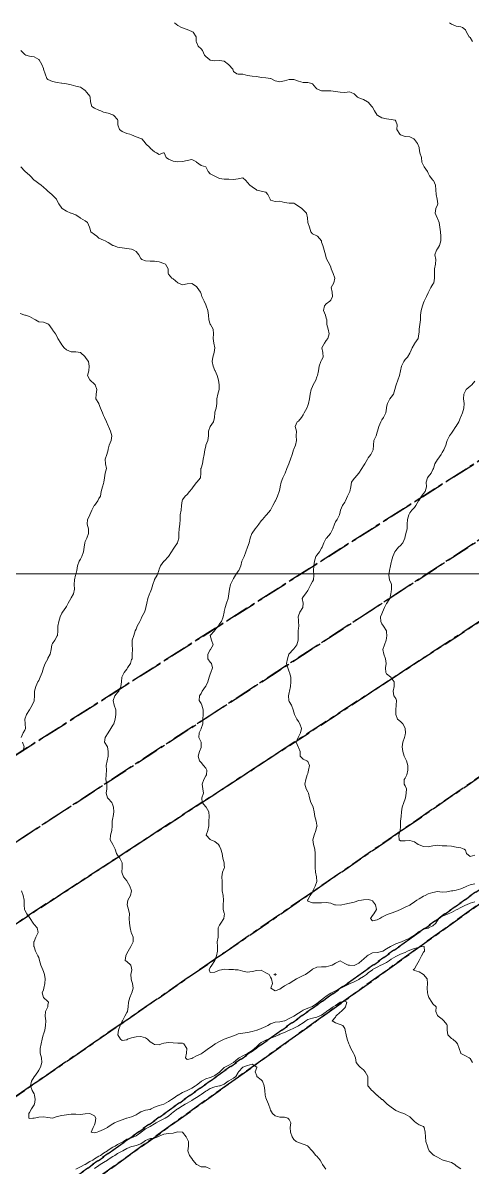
# Model space of a CAD drawing. Header units: centimetres. Extents: x 0 to 642158, y -847 to 649707.
# Drawn here: x 616796 to 616844.5, y 620223.5 to 620346.7 of the extents above; entities that cross this region are included whole.
import ezdxf

# ---------------------------------------------------------------- set-up
doc = ezdxf.new("R2010")
doc.units = ezdxf.units.CM
doc.header["$MEASUREMENT"] = 0
doc.linetypes.add('CENTERX2', pattern=[4, 2.5, -0.5, 0.5, -0.5])
doc.linetypes.add('JIS_02_0.7', pattern=[1.35, 0.75, -0.6])
for name, color, linetype, lineweight in [('MEV_grille', 254, 'Continuous', 9), ('WAL_parcellaire agricole', 7, 'JIS_02_0.7', 25), ('WAL_topographie 0.5', 253, 'Continuous', 20)]:
    doc.layers.add(name, color=color, linetype=linetype, lineweight=lineweight)
doc.layers.add('SPW_parcellaire cadastral', color=7, linetype='CENTERX2', lineweight=25, true_color=0xff0542)

# ---------------------------------------------------------------- blocks, each defined once
blk = doc.blocks.new('*U114')
at = {"layer": 'MEV_grille', "transparency": 33554687}
blk.add_lwpolyline([(-1338.46, 0), (1338.46, 0)], dxfattribs=at)
blk = doc.blocks.new('*U115')
at = {"layer": 'MEV_grille', "color": 0, "linetype": 'ByBlock', "lineweight": -2, "transparency": 16777216}
blk.add_blockref('*U114', (0, -2100), dxfattribs=at)

msp = doc.modelspace()

# ---------------------------------------------------------------- linework, layer by layer
at = {"layer": 'SPW_parcellaire cadastral'}
for points in [[(616764.44, 620409.46), (616810.74, 620422.24), (616880.97, 620322.26), (616751.31, 620239.97), (616733.19, 620281.26), (616720.28, 620308.47), (616683.17, 620386.89), (616764.44, 620409.46)], [(616754.77, 620232.09), (616751.31, 620239.97), (616880.97, 620322.26), (616884.8, 620316.83), (616754.77, 620232.09)], [(616754.77, 620232.09), (616884.8, 620316.83), (616889.06, 620310.77), (616757.76, 620225.26), (616754.77, 620232.09)], [(616764.5, 620209.9), (616757.76, 620225.26), (616889.06, 620310.77), (616896.22, 620300.61), (616764.5, 620209.9)], [(616769.84, 620197.71), (616764.5, 620209.9), (616896.22, 620300.61), (616901.93, 620292.5), (616883.91, 620279.59), (616769.84, 620197.71)], [(616824.17, 620098.85), (616769.84, 620197.71), (616883.91, 620279.59), (616937.39, 620218.04), (616968.01, 620182.81), (616963.37, 620180.07), (616958.5, 620177.2), (616913.73, 620151.81), (616824.17, 620098.85)]]:
    msp.add_lwpolyline(points, dxfattribs=at)
at = {"layer": 'WAL_parcellaire agricole'}
for points in [[(616814.97, 620053.63), (616740.96, 620187.28), (616763.87, 620197.62), (616785.45, 620210.87), (616845.95, 620253.88), (616873.45, 620272.88), (616895.44, 620289.89), (616917.19, 620305.47), (616928.44, 620312.22), (616940.44, 620291.39), (616945.86, 620276.47), (616947.7, 620267.47), (616936.95, 620221.39), (616939.07, 620211.43), (616952.95, 620195.39), (616968.96, 620184.09), (616986.58, 620171.86), (617004.36, 620160.6), (617008.46, 620154.4)], [(616917.19, 620305.47), (616895.44, 620289.89), (616873.45, 620272.88), (616845.95, 620253.88), (616785.45, 620210.87)]]:
    msp.add_lwpolyline(points, dxfattribs=at)
at = {"layer": 'WAL_topographie 0.5'}
for points in [[(616812.39, 620346.75), (616812.75, 620346.47), (616813.16, 620346.25), (616813.25, 620346.21), (616813.75, 620346.04), (616814.25, 620345.83), (616814.41, 620345.75), (616814.71, 620345.25), (616814.73, 620344.75), (616814.75, 620344.67), (616814.93, 620344.25), (616815.25, 620343.93), (616815.4, 620343.75), (616815.63, 620343.25), (616815.75, 620343.11), (616816.21, 620342.75), (616816.25, 620342.73), (616816.75, 620342.66), (616817.25, 620342.69), (616817.75, 620342.61), (616818.22, 620342.25), (616818.25, 620342.22), (616818.68, 620341.75), (616818.75, 620341.52), (616819.12, 620341.25), (616819.25, 620341.23), (616819.75, 620341.21), (616820.25, 620341.07), (616820.75, 620341), (616821.25, 620340.95), (616821.75, 620340.87), (616822.25, 620340.84), (616822.75, 620340.76), (616822.78, 620340.75), (616823.25, 620340.5), (616823.75, 620340.4), (616824.25, 620340.49), (616824.75, 620340.64), (616825.25, 620340.66), (616825.75, 620340.45), (616826.25, 620340.31), (616826.75, 620340.33), (616827.05, 620340.25), (616827.25, 620340.18), (616827.61, 620339.75), (616827.75, 620339.62), (616828.25, 620339.41), (616828.75, 620339.43), (616829.25, 620339.42), (616829.75, 620339.34), (616830.25, 620339.27), (616830.75, 620339.25), (616831.25, 620339.3), (616831.42, 620339.25), (616831.75, 620339.11), (616832.11, 620338.75), (616832.25, 620338.65), (616832.75, 620338.5), (616833.2, 620338.25), (616833.25, 620338.2), (616833.68, 620337.75), (616833.75, 620337.66), (616833.96, 620337.25), (616834.25, 620336.8), (616834.3, 620336.75), (616834.75, 620336.52), (616835.25, 620336.42), (616835.75, 620336.35), (616836.16, 620336.25), (616836.25, 620336.15), (616836.39, 620335.75), (616836.37, 620335.25), (616836.68, 620334.75), (616836.75, 620334.69), (616837.25, 620334.51), (616837.75, 620334.46), (616838.19, 620334.25), (616838.25, 620334.19), (616838.59, 620333.75), (616838.75, 620333.33), (616838.77, 620333.25), (616838.85, 620332.75), (616839, 620332.25), (616839.06, 620331.75), (616839.25, 620331.38), (616839.32, 620331.25), (616839.66, 620330.75), (616839.75, 620330.54), (616839.87, 620330.25), (616840.25, 620329.8), (616840.3, 620329.75), (616840.51, 620329.25), (616840.56, 620328.75), (616840.59, 620328.25), (616840.71, 620327.75), (616840.75, 620327.5), (616840.78, 620327.25), (616840.75, 620327.15), (616840.57, 620326.75), (616840.49, 620326.25), (616840.72, 620325.75), (616840.75, 620325.68), (616840.91, 620325.25), (616841.01, 620324.75), (616841.05, 620324.25), (616841.1, 620323.75), (616841.1, 620323.25), (616840.95, 620322.75), (616840.75, 620322.4), (616840.64, 620322.25), (616840.44, 620321.75), (616840.56, 620321.25), (616840.52, 620320.75), (616840.41, 620320.25), (616840.41, 620319.75), (616840.42, 620319.25), (616840.33, 620318.75), (616840.25, 620318.61), (616840.04, 620318.25), (616839.78, 620317.75), (616839.75, 620317.68), (616839.56, 620317.25), (616839.32, 620316.75), (616839.25, 620316.58), (616839.14, 620316.25), (616838.99, 620315.75), (616838.9, 620315.25), (616838.91, 620314.75), (616838.85, 620314.25), (616838.77, 620313.75), (616838.75, 620313.42), (616838.74, 620313.25), (616838.64, 620312.75), (616838.31, 620312.25), (616838.25, 620312.16), (616838, 620311.75), (616837.79, 620311.25), (616837.75, 620311.17), (616837.49, 620310.75), (616837.25, 620310.48), (616837.1, 620310.25), (616836.87, 620309.75), (616836.75, 620309.25), (616836.75, 620309.25), (616836.64, 620308.75), (616836.48, 620308.25), (616836.27, 620307.75), (616836.25, 620307.64), (616836.15, 620307.25), (616836.01, 620306.75), (616835.75, 620306.42), (616835.6, 620306.25), (616835.36, 620305.75), (616835.25, 620305.33), (616835.23, 620305.25), (616835.18, 620304.75), (616834.93, 620304.25), (616834.75, 620303.97), (616834.64, 620303.75), (616834.43, 620303.25), (616834.27, 620302.75), (616834.25, 620302.67), (616834.13, 620302.25), (616833.89, 620301.75), (616833.85, 620301.25), (616833.82, 620300.75), (616833.75, 620300.62), (616833.56, 620300.25), (616833.25, 620299.89), (616833.18, 620299.75), (616832.89, 620299.25), (616832.75, 620299.03), (616832.59, 620298.75), (616832.27, 620298.25), (616832.25, 620298.22), (616831.82, 620297.75), (616831.75, 620297.66), (616831.48, 620297.25), (616831.4, 620296.75), (616831.29, 620296.25), (616831.25, 620296.18), (616831.04, 620295.75), (616830.84, 620295.25), (616830.75, 620295.11), (616830.49, 620294.75), (616830.29, 620294.25), (616830.25, 620294.07), (616830.18, 620293.75), (616829.91, 620293.25), (616829.75, 620292.99), (616829.63, 620292.75), (616829.47, 620292.25), (616829.25, 620291.82), (616829.21, 620291.75), (616828.77, 620291.25), (616828.75, 620291.22), (616828.48, 620290.75), (616828.3, 620290.25), (616828.25, 620290.14), (616828.01, 620289.75), (616827.75, 620289.42), (616827.64, 620289.25), (616827.49, 620288.75), (616827.42, 620288.25), (616827.38, 620287.75), (616827.41, 620287.25), (616827.38, 620286.75), (616827.25, 620286.57), (616827.09, 620286.25), (616826.83, 620285.75), (616826.75, 620285.58), (616826.5, 620285.25), (616826.25, 620284.9), (616826.17, 620284.75), (616826.25, 620284.25), (616826.25, 620284.25), (616826.25, 620284.25), (616826.22, 620283.75), (616825.89, 620283.25), (616825.75, 620282.88), (616825.71, 620282.75), (616825.75, 620282.39), (616825.77, 620282.25), (616825.79, 620281.75), (616825.75, 620281.54), (616825.71, 620281.25), (616825.72, 620280.75), (616825.71, 620280.25), (616825.57, 620279.75), (616825.25, 620279.33), (616825.17, 620279.25), (616824.75, 620278.78), (616824.73, 620278.75), (616824.56, 620278.25), (616824.47, 620277.75), (616824.59, 620277.25), (616824.75, 620276.84), (616824.79, 620276.75), (616824.92, 620276.25), (616824.94, 620275.75), (616824.88, 620275.25), (616824.79, 620274.75), (616824.75, 620274.6), (616824.68, 620274.25), (616824.7, 620273.75), (616824.75, 620273.65), (616825.01, 620273.25), (616825.17, 620272.75), (616825.25, 620272.5), (616825.33, 620272.25), (616825.58, 620271.75), (616825.75, 620271.5), (616825.91, 620271.25), (616826.09, 620270.75), (616825.96, 620270.25), (616825.75, 620269.83), (616825.71, 620269.75), (616825.51, 620269.25), (616825.71, 620268.75), (616825.75, 620268.68), (616825.92, 620268.25), (616825.93, 620267.75), (616826.25, 620267.42), (616826.66, 620267.25), (616826.75, 620267.19), (616826.93, 620266.75), (616826.84, 620266.25), (616826.75, 620265.89), (616826.7, 620265.75), (616826.53, 620265.25), (616826.43, 620264.75), (616826.57, 620264.25), (616826.75, 620263.91), (616826.82, 620263.75), (616826.94, 620263.25), (616827.08, 620262.75), (616827.25, 620262.42), (616827.32, 620262.25), (616827.46, 620261.75), (616827.52, 620261.25), (616827.66, 620260.75), (616827.75, 620260.31), (616827.77, 620260.25), (616827.75, 620260.2), (616827.63, 620259.75), (616827.44, 620259.25), (616827.29, 620258.75), (616827.37, 620258.25), (616827.53, 620257.75), (616827.56, 620257.25), (616827.55, 620256.75), (616827.54, 620256.25), (616827.55, 620255.75), (616827.59, 620255.25), (616827.69, 620254.75), (616827.73, 620254.25), (616827.57, 620253.75), (616827.31, 620253.25), (616827.25, 620253.11), (616827.02, 620252.75), (616826.75, 620252.28), (616826.73, 620252.25), (616826.75, 620252.14), (616827.25, 620251.94), (616827.75, 620251.96), (616828.25, 620251.97), (616828.75, 620252), (616829.25, 620251.92), (616829.63, 620251.75), (616829.75, 620251.72), (616830.25, 620251.71), (616830.43, 620251.75), (616830.75, 620251.82), (616831.25, 620251.92), (616831.75, 620252.03), (616832.25, 620252.2), (616832.54, 620252.25), (616832.75, 620252.29), (616833.25, 620252.3), (616833.55, 620252.25), (616833.75, 620252.17), (616834.07, 620251.75), (616834.18, 620251.25), (616833.89, 620250.75), (616833.75, 620250.59), (616833.51, 620250.25), (616833.75, 620250.01), (616834.25, 620250.13), (616834.53, 620250.25), (616834.75, 620250.42), (616835.25, 620250.65), (616835.54, 620250.75), (616835.75, 620250.84), (616836.25, 620251.02), (616836.74, 620251.25), (616836.75, 620251.25), (616837.25, 620251.49), (616837.75, 620251.71), (616837.81, 620251.75), (616838.25, 620252.05), (616838.5, 620252.25), (616838.75, 620252.4), (616839.25, 620252.66), (616839.4, 620252.75), (616839.75, 620252.91), (616840.25, 620253.08), (616840.75, 620253.17), (616841.25, 620253.1), (616841.75, 620253.13), (616842.25, 620253.23), (616842.39, 620253.25), (616842.75, 620253.32), (616843.25, 620253.46), (616843.75, 620253.69), (616843.89, 620253.75), (616844.25, 620253.9), (616844.75, 620253.99)], [(616842.02, 620346.75), (616842.25, 620346.62), (616842.75, 620346.39), (616843.25, 620346.31), (616843.42, 620346.25), (616843.75, 620345.99), (616843.88, 620345.75), (616844.17, 620345.25), (616844.25, 620345.15), (616844.52, 620344.75)], [(616795.83, 620343.75), (616796.25, 620343.32), (616796.38, 620343.25), (616796.75, 620343.14), (616797.25, 620343.09), (616797.75, 620342.81), (616797.81, 620342.75), (616798.07, 620342.25), (616798.25, 620341.81), (616798.27, 620341.75), (616798.46, 620341.25), (616798.64, 620340.75), (616798.75, 620340.63), (616799.25, 620340.44), (616799.75, 620340.31), (616800.19, 620340.25), (616800.25, 620340.24), (616800.75, 620340.17), (616801.25, 620340.06), (616801.75, 620339.94), (616802.25, 620339.81), (616802.38, 620339.75), (616802.75, 620339.45), (616802.95, 620339.25), (616803.25, 620338.83), (616803.3, 620338.75), (616803.32, 620338.25), (616803.46, 620337.75), (616803.75, 620337.56), (616804.25, 620337.34), (616804.44, 620337.25), (616804.75, 620337.14), (616805.25, 620337.02), (616805.75, 620336.82), (616805.85, 620336.75), (616806.25, 620336.32), (616806.28, 620336.25), (616806.28, 620335.75), (616806.47, 620335.25), (616806.75, 620335.03), (616807.25, 620334.84), (616807.56, 620334.75), (616807.75, 620334.68), (616808.25, 620334.47), (616808.75, 620334.29), (616808.85, 620334.25), (616809.25, 620333.78), (616809.27, 620333.75), (616809.75, 620333.27), (616809.78, 620333.25), (616810.25, 620332.86), (616810.46, 620332.75), (616810.75, 620332.57), (616811.19, 620332.75), (616811.25, 620332.76), (616811.28, 620332.75), (616811.5, 620332.25), (616811.75, 620332.07), (616812.25, 620331.83), (616812.75, 620331.79), (616813.25, 620331.82), (616813.75, 620331.93), (616814.25, 620332.02), (616814.75, 620331.76), (616814.77, 620331.75), (616815.25, 620331.39), (616815.75, 620331.25), (616815.75, 620331.25), (616816.02, 620330.75), (616816.25, 620330.49), (616816.68, 620330.25), (616816.75, 620330.23), (616817.25, 620329.97), (616817.75, 620329.9), (616818.25, 620329.9), (616818.75, 620329.86), (616819.25, 620329.96), (616819.75, 620330.04), (616820.07, 620329.75), (616820.25, 620329.55), (616820.52, 620329.25), (616820.75, 620329.07), (616821.23, 620328.75), (616821.25, 620328.73), (616821.75, 620328.6), (616822.25, 620328.5), (616822.45, 620328.25), (616822.69, 620327.75), (616822.75, 620327.66), (616823.25, 620327.51), (616823.75, 620327.53), (616824.25, 620327.38), (616824.75, 620327.33), (616825.25, 620327.32), (616825.36, 620327.25), (616825.75, 620327.01), (616826.11, 620326.75), (616826.25, 620326.62), (616826.62, 620326.25), (616826.71, 620325.75), (616826.75, 620325.25), (616826.75, 620325.25), (616826.94, 620324.75), (616827.07, 620324.25), (616827.25, 620324.02), (616827.75, 620323.79), (616827.8, 620323.75), (616828.22, 620323.25), (616828.25, 620323.12), (616828.39, 620322.75), (616828.52, 620322.25), (616828.66, 620321.75), (616828.75, 620321.42), (616828.81, 620321.25), (616829.1, 620320.75), (616829.25, 620320.42), (616829.28, 620320.25), (616829.51, 620319.75), (616829.66, 620319.25), (616829.57, 620318.75), (616829.27, 620318.25), (616829.37, 620317.75), (616829.41, 620317.25), (616829.25, 620316.86), (616829.14, 620316.75), (616828.75, 620316.47), (616828.55, 620316.25), (616828.44, 620315.75), (616828.66, 620315.25), (616828.75, 620314.92), (616828.82, 620314.75), (616828.82, 620314.25), (616828.97, 620313.75), (616829.07, 620313.25), (616828.93, 620312.75), (616828.75, 620312.51), (616828.55, 620312.25), (616828.28, 620311.75), (616828.39, 620311.25), (616828.42, 620310.75), (616828.25, 620310.41), (616828.16, 620310.25), (616827.99, 620309.75), (616827.9, 620309.25), (616827.8, 620308.75), (616827.75, 620308.63), (616827.63, 620308.25), (616827.32, 620307.75), (616827.25, 620307.59), (616827.12, 620307.25), (616827.02, 620306.75), (616826.93, 620306.25), (616826.85, 620305.75), (616826.75, 620305.51), (616826.65, 620305.25), (616826.36, 620304.75), (616826.25, 620304.52), (616826.07, 620304.25), (616825.75, 620303.83), (616825.62, 620303.75), (616825.4, 620303.25), (616825.53, 620302.75), (616825.5, 620302.25), (616825.53, 620301.75), (616825.44, 620301.25), (616825.25, 620300.84), (616825.22, 620300.75), (616825.07, 620300.25), (616824.91, 620299.75), (616824.75, 620299.36), (616824.71, 620299.25), (616824.51, 620298.75), (616824.31, 620298.25), (616824.25, 620298.1), (616824.07, 620297.75), (616823.89, 620297.25), (616823.79, 620296.75), (616823.75, 620296.53), (616823.69, 620296.25), (616823.51, 620295.75), (616823.26, 620295.25), (616823.25, 620295.23), (616823, 620294.75), (616822.75, 620294.25), (616822.75, 620294.25), (616822.31, 620293.75), (616822.25, 620293.69), (616821.87, 620293.25), (616821.75, 620293.1), (616821.48, 620292.75), (616821.25, 620292.47), (616821.08, 620292.25), (616820.75, 620291.78), (616820.73, 620291.75), (616820.54, 620291.25), (616820.45, 620290.75), (616820.25, 620290.25), (616820.25, 620290.25), (616820.08, 620289.75), (616819.9, 620289.25), (616819.75, 620288.96), (616819.66, 620288.75), (616819.55, 620288.25), (616819.31, 620287.75), (616819.25, 620287.67), (616818.98, 620287.25), (616818.75, 620286.88), (616818.66, 620286.75), (616818.43, 620286.25), (616818.32, 620285.75), (616818.25, 620285.25), (616818.25, 620285.25), (616818.19, 620284.75), (616818.01, 620284.25), (616817.85, 620283.75), (616817.75, 620283.33), (616817.73, 620283.25), (616817.62, 620282.75), (616817.45, 620282.25), (616817.25, 620282.01), (616817.1, 620281.75), (616816.75, 620281.31), (616816.69, 620281.25), (616816.25, 620280.75), (616816.38, 620280.25), (616816.57, 620279.75), (616816.27, 620279.25), (616816.25, 620279.22), (616815.99, 620278.75), (616815.99, 620278.25), (616816.25, 620277.89), (616816.38, 620277.75), (616816.48, 620277.25), (616816.31, 620276.75), (616816.25, 620276.58), (616816.13, 620276.25), (616815.98, 620275.75), (616815.75, 620275.29), (616815.73, 620275.25), (616815.38, 620274.75), (616815.25, 620274.49), (616815.09, 620274.25), (616815.05, 620273.75), (616815.25, 620273.43), (616815.34, 620273.25), (616815.48, 620272.75), (616815.47, 620272.25), (616815.43, 620271.75), (616815.43, 620271.25), (616815.27, 620270.75), (616815.25, 620270.71), (616815.06, 620270.25), (616815.02, 620269.75), (616815.25, 620269.25), (616815.25, 620269.25), (616815.27, 620268.75), (616815.25, 620268.69), (616815.08, 620268.25), (616814.95, 620267.75), (616815.08, 620267.25), (616815.25, 620267.06), (616815.52, 620266.75), (616815.75, 620266.46), (616815.87, 620266.25), (616815.83, 620265.75), (616815.75, 620265.62), (616815.54, 620265.25), (616815.36, 620264.75), (616815.44, 620264.25), (616815.52, 620263.75), (616815.34, 620263.25), (616815.37, 620262.75), (616815.75, 620262.3), (616815.8, 620262.25), (616816.08, 620261.75), (616816.11, 620261.25), (616816.09, 620260.75), (616816.1, 620260.25), (616816, 620259.75), (616815.82, 620259.25), (616816.25, 620258.78), (616816.3, 620258.75), (616816.75, 620258.56), (616817.13, 620258.25), (616817.25, 620258.04), (616817.38, 620257.75), (616817.51, 620257.25), (616817.59, 620256.75), (616817.73, 620256.25), (616817.75, 620256), (616817.77, 620255.75), (616817.75, 620255.7), (616817.55, 620255.25), (616817.48, 620254.75), (616817.52, 620254.25), (616817.52, 620253.75), (616817.53, 620253.25), (616817.63, 620252.75), (616817.68, 620252.25), (616817.65, 620251.75), (616817.65, 620251.25), (616817.75, 620250.84), (616817.77, 620250.75), (616817.75, 620250.55), (616817.71, 620250.25), (616817.37, 620249.75), (616817.25, 620249.54), (616817.11, 620249.25), (616817.11, 620248.75), (616817.08, 620248.25), (616817, 620247.75), (616817.02, 620247.25), (616817.01, 620246.75), (616816.91, 620246.25), (616816.75, 620245.77), (616816.74, 620245.75), (616816.41, 620245.25), (616816.25, 620245), (616816.12, 620244.75), (616816.25, 620244.46), (616816.75, 620244.48), (616817.25, 620244.7), (616817.46, 620244.75), (616817.75, 620244.82), (616818.25, 620244.78), (616818.75, 620244.76), (616818.92, 620244.75), (616819.25, 620244.73), (616819.75, 620244.58), (616820.25, 620244.5), (616820.75, 620244.55), (616821.25, 620244.66), (616821.75, 620244.69), (616822.25, 620244.42), (616822.58, 620244.25), (616822.75, 620243.96), (616822.86, 620243.75), (616822.96, 620243.25), (616822.79, 620242.75), (616823.25, 620242.47), (616823.75, 620242.65), (616823.9, 620242.75), (616824.25, 620243.01), (616824.73, 620243.25), (616824.75, 620243.26), (616825.25, 620243.58), (616825.54, 620243.75), (616825.75, 620243.88), (616826.25, 620244.11), (616826.51, 620244.25), (616826.75, 620244.4), (616827.19, 620244.75), (616827.25, 620244.8), (616827.75, 620245.01), (616828.25, 620245.06), (616828.75, 620245.07), (616829.25, 620245.2), (616829.38, 620245.25), (616829.75, 620245.45), (616830.25, 620245.69), (616830.75, 620245.42), (616831.12, 620245.25), (616831.25, 620245.23), (616831.75, 620245.21), (616831.84, 620245.25), (616832.25, 620245.45), (616832.59, 620245.75), (616832.75, 620245.88), (616833.16, 620246.25), (616833.25, 620246.32), (616833.75, 620246.56), (616834.25, 620246.62), (616834.75, 620246.7), (616834.84, 620246.75), (616835.25, 620247.01), (616835.69, 620247.25), (616835.75, 620247.29), (616836.25, 620247.52), (616836.75, 620247.71), (616836.86, 620247.75), (616837.25, 620247.94), (616837.75, 620248.14), (616837.92, 620248.25), (616838.25, 620248.48), (616838.62, 620248.75), (616838.75, 620248.87), (616839.25, 620249.1), (616839.75, 620249.24), (616839.78, 620249.25), (616840.25, 620249.49), (616840.55, 620249.75), (616840.75, 620250.05), (616840.9, 620250.25), (616841.25, 620250.52), (616841.75, 620250.7), (616841.89, 620250.75), (616842.25, 620250.92), (616842.75, 620251.19), (616842.87, 620251.25), (616843.25, 620251.44), (616843.75, 620251.69), (616843.88, 620251.75), (616844.25, 620251.9), (616844.75, 620252.06)], [(616795.82, 620331.25), (616796.25, 620330.78), (616796.28, 620330.75), (616796.75, 620330.34), (616796.83, 620330.25), (616797.25, 620329.81), (616797.32, 620329.75), (616797.75, 620329.43), (616798.01, 620329.25), (616798.25, 620329.03), (616798.58, 620328.75), (616798.75, 620328.61), (616799.17, 620328.25), (616799.25, 620328.19), (616799.68, 620327.75), (616799.75, 620327.59), (616799.91, 620327.25), (616800.25, 620326.77), (616800.27, 620326.75), (616800.75, 620326.47), (616801.22, 620326.25), (616801.25, 620326.24), (616801.75, 620326.08), (616802.21, 620325.75), (616802.25, 620325.71), (616802.75, 620325.43), (616803.02, 620325.25), (616803.21, 620324.75), (616803.25, 620324.62), (616803.36, 620324.25), (616803.75, 620323.96), (616804, 620323.75), (616804.25, 620323.55), (616804.75, 620323.32), (616804.91, 620323.25), (616805.25, 620323.09), (616805.75, 620322.77), (616805.81, 620322.75), (616806.25, 620322.57), (616806.75, 620322.5), (616807.25, 620322.45), (616807.75, 620322.35), (616807.99, 620322.25), (616808.25, 620322.1), (616808.54, 620321.75), (616808.75, 620321.35), (616808.87, 620321.25), (616809.25, 620321.11), (616809.75, 620321.09), (616810.25, 620321.08), (616810.75, 620320.99), (616811.25, 620320.83), (616811.42, 620320.75), (616811.71, 620320.25), (616811.7, 620319.75), (616811.75, 620319.67), (616812.09, 620319.25), (616812.25, 620319.17), (616812.75, 620318.75), (616812.75, 620318.75), (616813.25, 620318.54), (616813.75, 620318.63), (616814.25, 620318.67), (616814.75, 620318.34), (616814.85, 620318.25), (616815.19, 620317.75), (616815.25, 620317.57), (616815.35, 620317.25), (616815.57, 620316.75), (616815.75, 620316.38), (616815.82, 620316.25), (616815.99, 620315.75), (616816.06, 620315.25), (616816.09, 620314.75), (616816.25, 620314.29), (616816.26, 620314.25), (616816.55, 620313.75), (616816.61, 620313.25), (616816.56, 620312.75), (616816.63, 620312.25), (616816.75, 620311.75), (616816.75, 620311.75), (616816.75, 620311.75), (616816.68, 620311.25), (616816.53, 620310.75), (616816.45, 620310.25), (616816.56, 620309.75), (616816.75, 620309.29), (616816.77, 620309.25), (616817, 620308.75), (616817.15, 620308.25), (616817.22, 620307.75), (616817.19, 620307.25), (616817.06, 620306.75), (616816.96, 620306.25), (616816.94, 620305.75), (616816.87, 620305.25), (616816.75, 620304.8), (616816.74, 620304.75), (616816.7, 620304.25), (616816.58, 620303.75), (616816.25, 620303.26), (616816.24, 620303.25), (616816.07, 620302.75), (616816.07, 620302.25), (616815.99, 620301.75), (616815.77, 620301.25), (616815.75, 620301.14), (616815.67, 620300.75), (616815.6, 620300.25), (616815.49, 620299.75), (616815.39, 620299.25), (616815.25, 620298.78), (616815.23, 620298.75), (616815.23, 620298.25), (616815.21, 620297.75), (616814.78, 620297.25), (616814.75, 620297.23), (616814.39, 620296.75), (616814.25, 620296.55), (616814.01, 620296.25), (616813.75, 620295.94), (616813.55, 620295.75), (616813.25, 620295.35), (616813.2, 620295.25), (616813.15, 620294.75), (616813.09, 620294.25), (616813.01, 620293.75), (616813, 620293.25), (616812.98, 620292.75), (616812.91, 620292.25), (616812.87, 620291.75), (616812.85, 620291.25), (616812.75, 620290.89), (616812.7, 620290.75), (616812.39, 620290.25), (616812.25, 620290.04), (616812.05, 620289.75), (616811.75, 620289.25), (616811.75, 620289.25), (616811.26, 620288.75), (616811.25, 620288.74), (616810.89, 620288.25), (616810.75, 620287.89), (616810.7, 620287.75), (616810.51, 620287.25), (616810.25, 620286.77), (616810.24, 620286.75), (616810.07, 620286.25), (616809.9, 620285.75), (616809.75, 620285.38), (616809.7, 620285.25), (616809.53, 620284.75), (616809.39, 620284.25), (616809.29, 620283.75), (616809.25, 620283.57), (616809.15, 620283.25), (616808.88, 620282.75), (616808.75, 620282.46), (616808.67, 620282.25), (616808.38, 620281.75), (616808.25, 620281.44), (616808.16, 620281.25), (616808, 620280.75), (616807.83, 620280.25), (616807.81, 620279.75), (616807.87, 620279.25), (616807.82, 620278.75), (616807.81, 620278.25), (616807.75, 620278.16), (616807.63, 620277.75), (616807.34, 620277.25), (616807.25, 620277.11), (616806.97, 620276.75), (616806.75, 620276.34), (616806.7, 620276.25), (616806.67, 620275.75), (616806.62, 620275.25), (616806.38, 620274.75), (616806.25, 620274.6), (616805.97, 620274.25), (616805.79, 620273.75), (616805.9, 620273.25), (616806.07, 620272.75), (616806.07, 620272.25), (616805.99, 620271.75), (616805.84, 620271.25), (616805.75, 620271.09), (616805.53, 620270.75), (616805.25, 620270.28), (616805.23, 620270.25), (616804.91, 620269.75), (616804.86, 620269.25), (616805.17, 620268.75), (616805.25, 620268.25), (616805.25, 620268.25), (616805.25, 620268.25), (616805.23, 620267.75), (616805.13, 620267.25), (616805.03, 620266.75), (616805.06, 620266.25), (616805.03, 620265.75), (616804.99, 620265.25), (616805.09, 620264.75), (616805.11, 620264.25), (616805.01, 620263.75), (616805.18, 620263.25), (616805.25, 620263.18), (616805.63, 620262.75), (616805.75, 620262.46), (616805.83, 620262.25), (616805.85, 620261.75), (616805.77, 620261.25), (616805.75, 620261.11), (616805.66, 620260.75), (616805.68, 620260.25), (616805.62, 620259.75), (616805.48, 620259.25), (616805.46, 620258.75), (616805.74, 620258.25), (616805.75, 620258.22), (616805.98, 620257.75), (616806.12, 620257.25), (616806.25, 620257.07), (616806.48, 620256.75), (616806.75, 620256.25), (616806.75, 620256.25), (616806.75, 620255.75), (616806.75, 620255.75), (616806.71, 620255.25), (616806.75, 620255.14), (616806.88, 620254.75), (616807.25, 620254.31), (616807.3, 620254.25), (616807.59, 620253.75), (616807.74, 620253.25), (616807.63, 620252.75), (616807.37, 620252.25), (616807.27, 620251.75), (616807.43, 620251.25), (616807.53, 620250.75), (616807.5, 620250.25), (616807.53, 620249.75), (616807.61, 620249.25), (616807.72, 620248.75), (616807.75, 620248.69), (616807.93, 620248.25), (616807.92, 620247.75), (616807.75, 620247.4), (616807.68, 620247.25), (616807.41, 620246.75), (616807.25, 620246.48), (616807.14, 620246.25), (616807.08, 620245.75), (616807.25, 620245.63), (616807.67, 620245.25), (616807.75, 620244.93), (616807.78, 620244.75), (616807.75, 620244.55), (616807.69, 620244.25), (616807.7, 620243.75), (616807.75, 620243.58), (616807.86, 620243.25), (616807.95, 620242.75), (616807.78, 620242.25), (616807.75, 620242.19), (616807.58, 620241.75), (616807.43, 620241.25), (616807.38, 620240.75), (616807.31, 620240.25), (616807.25, 620240.13), (616807.03, 620239.75), (616806.78, 620239.25), (616806.75, 620239.2), (616806.53, 620238.75), (616806.35, 620238.25), (616806.29, 620237.75), (616806.56, 620237.25), (616806.75, 620237.13), (616807.25, 620237.21), (616807.33, 620237.25), (616807.75, 620237.42), (616808.25, 620237.52), (616808.75, 620237.54), (616809.25, 620237.4), (616809.47, 620237.25), (616809.75, 620236.97), (616810.11, 620236.75), (616810.25, 620236.7), (616810.75, 620236.64), (616811, 620236.75), (616811.25, 620236.84), (616811.75, 620236.91), (616812.25, 620236.86), (616812.75, 620236.85), (616813.25, 620236.83), (616813.38, 620236.75), (616813.72, 620236.25), (616813.7, 620235.75), (616813.57, 620235.25), (616813.75, 620235.09), (616814.25, 620235.19), (616814.36, 620235.25), (616814.75, 620235.46), (616815.25, 620235.68), (616815.37, 620235.75), (616815.75, 620236.03), (616816.05, 620236.25), (616816.25, 620236.38), (616816.75, 620236.74), (616816.77, 620236.75), (616817.25, 620237.02), (616817.74, 620237.25), (616817.75, 620237.25), (616818.25, 620237.43), (616818.75, 620237.64), (616819.02, 620237.75), (616819.25, 620237.84), (616819.75, 620237.92), (616820.25, 620237.98), (616820.75, 620238.1), (616821.25, 620238.24), (616821.29, 620238.25), (616821.75, 620238.41), (616822.25, 620238.63), (616822.45, 620238.75), (616822.75, 620238.93), (616823.25, 620239.1), (616823.75, 620239.14), (616824.25, 620239.24), (616824.28, 620239.25), (616824.75, 620239.5), (616825.25, 620239.74), (616825.26, 620239.75), (616825.75, 620240.06), (616826.05, 620240.25), (616826.25, 620240.38), (616826.75, 620240.59), (616827.17, 620240.75), (616827.25, 620240.79), (616827.75, 620241.11), (616827.93, 620241.25), (616828.25, 620241.51), (616828.55, 620241.75), (616828.75, 620241.9), (616829.25, 620242.22), (616829.3, 620242.25), (616829.75, 620242.47), (616830.25, 620242.71), (616830.33, 620242.75), (616830.75, 620242.97), (616831.25, 620243.22), (616831.31, 620243.25), (616831.75, 620243.46), (616832.25, 620243.7), (616832.34, 620243.75), (616832.75, 620244.01), (616833.07, 620244.25), (616833.25, 620244.4), (616833.74, 620244.75), (616833.75, 620244.76), (616834.25, 620245.04), (616834.65, 620245.25), (616834.75, 620245.29), (616835.25, 620245.54), (616835.55, 620245.75), (616835.75, 620245.87), (616836.25, 620246.16), (616836.41, 620246.25), (616836.75, 620246.41), (616837.25, 620246.62), (616837.49, 620246.75), (616837.75, 620246.87), (616838.25, 620247.02), (616838.75, 620247.19), (616839.04, 620247.25), (616839.25, 620247.28), (616839.32, 620247.25), (616839.34, 620246.75), (616839.25, 620246.63), (616839.02, 620246.25), (616838.75, 620245.75), (616838.75, 620245.75), (616838.48, 620245.25), (616838.25, 620244.83), (616838.13, 620244.75), (616838.25, 620244.66), (616838.75, 620244.53), (616839.23, 620244.25), (616839.25, 620244.23), (616839.61, 620243.75), (616839.68, 620243.25), (616839.63, 620242.75), (616839.66, 620242.25), (616839.75, 620241.96), (616839.82, 620241.75), (616840.13, 620241.25), (616840.25, 620241.08), (616840.58, 620240.75), (616840.57, 620240.25), (616840.75, 620239.83), (616840.81, 620239.75), (616841.25, 620239.42), (616841.44, 620239.25), (616841.75, 620238.86), (616841.79, 620238.75), (616841.79, 620238.25), (616841.85, 620237.75), (616842.25, 620237.34), (616842.38, 620237.25), (616842.75, 620236.95), (616842.89, 620236.75), (616843.06, 620236.25), (616843.24, 620235.75), (616843.25, 620235.73), (616843.75, 620235.46), (616844.15, 620235.25), (616844.25, 620235.18), (616844.5, 620234.75)], [(616795.75, 620315.44), (616796.25, 620315.27), (616796.32, 620315.25), (616796.75, 620315.12), (616797.25, 620314.83), (616797.4, 620314.75), (616797.75, 620314.55), (616798.25, 620314.5), (616798.75, 620314.33), (616798.83, 620314.25), (616799.2, 620313.75), (616799.25, 620313.69), (616799.57, 620313.25), (616799.75, 620312.93), (616799.83, 620312.75), (616800.12, 620312.25), (616800.25, 620312.05), (616800.51, 620311.75), (616800.75, 620311.54), (616801.25, 620311.31), (616801.75, 620311.32), (616802.25, 620311.25), (616802.25, 620311.25), (616802.75, 620310.77), (616802.77, 620310.75), (616803.13, 620310.25), (616803.19, 620309.75), (616803.14, 620309.25), (616803.02, 620308.75), (616803.25, 620308.28), (616803.28, 620308.25), (616803.75, 620307.82), (616803.82, 620307.75), (616804.03, 620307.25), (616803.96, 620306.75), (616803.9, 620306.25), (616804.23, 620305.75), (616804.25, 620305.69), (616804.42, 620305.25), (616804.61, 620304.75), (616804.75, 620304.44), (616804.84, 620304.25), (616805.06, 620303.75), (616805.25, 620303.35), (616805.28, 620303.25), (616805.48, 620302.75), (616805.65, 620302.25), (616805.56, 620301.75), (616805.35, 620301.25), (616805.25, 620300.83), (616805.23, 620300.75), (616805.09, 620300.25), (616804.9, 620299.75), (616804.96, 620299.25), (616805.06, 620298.75), (616804.93, 620298.25), (616804.83, 620297.75), (616804.78, 620297.25), (616804.75, 620297.13), (616804.63, 620296.75), (616804.49, 620296.25), (616804.42, 620295.75), (616804.25, 620295.49), (616804.14, 620295.25), (616803.75, 620294.76), (616803.74, 620294.75), (616803.46, 620294.25), (616803.26, 620293.75), (616803.25, 620293.71), (616803.01, 620293.25), (616802.97, 620292.75), (616803.12, 620292.25), (616803.13, 620291.75), (616802.95, 620291.25), (616802.75, 620290.86), (616802.71, 620290.75), (616802.65, 620290.25), (616802.59, 620289.75), (616802.41, 620289.25), (616802.25, 620288.96), (616802.13, 620288.75), (616801.95, 620288.25), (616801.85, 620287.75), (616801.75, 620287.31), (616801.73, 620287.25), (616801.61, 620286.75), (616801.59, 620286.25), (616801.61, 620285.75), (616801.49, 620285.25), (616801.25, 620284.82), (616801.21, 620284.75), (616800.94, 620284.25), (616800.75, 620283.86), (616800.68, 620283.75), (616800.32, 620283.25), (616800.25, 620283.15), (616800.07, 620282.75), (616799.92, 620282.25), (616799.81, 620281.75), (616799.81, 620281.25), (616799.78, 620280.75), (616799.75, 620280.7), (616799.49, 620280.25), (616799.25, 620279.9), (616799.17, 620279.75), (616799.09, 620279.25), (616799, 620278.75), (616798.75, 620278.31), (616798.72, 620278.25), (616798.44, 620277.75), (616798.25, 620277.25), (616798.25, 620277.25), (616798.11, 620276.75), (616797.89, 620276.25), (616797.75, 620275.92), (616797.65, 620275.75), (616797.43, 620275.25), (616797.3, 620274.75), (616797.29, 620274.25), (616797.26, 620273.75), (616797.25, 620273.73), (616797.03, 620273.25), (616796.75, 620272.76), (616796.74, 620272.75), (616796.45, 620272.25), (616796.25, 620271.75), (616796.3, 620271.25), (616796.34, 620270.75), (616796.25, 620270.54), (616796.06, 620270.25), (616795.85, 620269.75)], [(616844.75, 620308.15), (616844.43, 620307.75), (616844.25, 620307.62), (616843.83, 620307.25), (616843.75, 620307.12), (616843.59, 620306.75), (616843.54, 620306.25), (616843.6, 620305.75), (616843.59, 620305.25), (616843.43, 620304.75), (616843.25, 620304.29), (616843.23, 620304.25), (616843.03, 620303.75), (616842.75, 620303.3), (616842.71, 620303.25), (616842.39, 620302.75), (616842.25, 620302.55), (616842.05, 620302.25), (616841.78, 620301.75), (616841.75, 620301.63), (616841.63, 620301.25), (616841.41, 620300.75), (616841.25, 620300.47), (616841.12, 620300.25), (616840.78, 620299.75), (616840.75, 620299.71), (616840.45, 620299.25), (616840.31, 620298.75), (616840.25, 620298.64), (616840.06, 620298.25), (616839.75, 620297.85), (616839.67, 620297.75), (616839.52, 620297.25), (616839.56, 620296.75), (616839.41, 620296.25), (616839.25, 620296.05), (616839.02, 620295.75), (616838.75, 620295.33), (616838.7, 620295.25), (616838.4, 620294.75), (616838.25, 620294.54), (616837.97, 620294.25), (616837.75, 620293.96), (616837.64, 620293.75), (616837.49, 620293.25), (616837.46, 620292.75), (616837.46, 620292.25), (616837.32, 620291.75), (616837.25, 620291.43), (616837.21, 620291.25), (616837.02, 620290.75), (616836.75, 620290.46), (616836.55, 620290.25), (616836.25, 620289.89), (616836.13, 620289.75), (616835.91, 620289.25), (616835.79, 620288.75), (616835.75, 620288.61), (616835.69, 620288.25), (616835.58, 620287.75), (616835.48, 620287.25), (616835.55, 620286.75), (616835.75, 620286.34), (616835.8, 620286.25), (616835.8, 620285.75), (616835.75, 620285.46), (616835.72, 620285.25), (616835.6, 620284.75), (616835.27, 620284.25), (616835.25, 620284.21), (616835.03, 620283.75), (616834.83, 620283.25), (616834.75, 620283.08), (616834.59, 620282.75), (616834.64, 620282.25), (616834.75, 620282), (616834.93, 620281.75), (616835.23, 620281.25), (616835.25, 620281.12), (616835.29, 620280.75), (616835.25, 620280.45), (616835.22, 620280.25), (616835.03, 620279.75), (616834.86, 620279.25), (616834.95, 620278.75), (616835.13, 620278.25), (616835.19, 620277.75), (616835.14, 620277.25), (616835.17, 620276.75), (616835.25, 620276.62), (616835.7, 620276.25), (616835.75, 620276.19), (616836.07, 620275.75), (616836.08, 620275.25), (616835.97, 620274.75), (616836.02, 620274.25), (616836.25, 620273.95), (616836.31, 620273.75), (616836.28, 620273.25), (616836.25, 620272.75), (616836.26, 620272.25), (616836.44, 620271.75), (616836.75, 620271.49), (616837.01, 620271.25), (616837.25, 620270.78), (616837.26, 620270.75), (616837.3, 620270.25), (616837.25, 620270.04), (616837.17, 620269.75), (616837, 620269.25), (616836.95, 620268.75), (616837, 620268.25), (616837.15, 620267.75), (616837.25, 620267.55), (616837.41, 620267.25), (616837.55, 620266.75), (616837.55, 620266.25), (616837.42, 620265.75), (616837.25, 620265.38), (616837.16, 620265.25), (616837.16, 620264.75), (616837.25, 620264.57), (616837.39, 620264.25), (616837.38, 620263.75), (616837.29, 620263.25), (616837.25, 620263.14), (616837.11, 620262.75), (616836.93, 620262.25), (616836.85, 620261.75), (616836.82, 620261.25), (616836.76, 620260.75), (616836.76, 620260.25), (616836.75, 620260.19), (616836.7, 620259.75), (616836.58, 620259.25), (616836.6, 620258.75), (616836.75, 620258.64), (616837.25, 620258.63), (616837.75, 620258.67), (616838.25, 620258.52), (616838.64, 620258.25), (616838.75, 620258.19), (616839.25, 620258.03), (616839.75, 620258), (616840.25, 620258.11), (616840.75, 620258.18), (616841.25, 620258.11), (616841.75, 620258.08), (616842.25, 620258.07), (616842.75, 620257.95), (616843.25, 620257.86), (616843.62, 620257.75), (616843.75, 620257.64), (616843.88, 620257.25), (616844.25, 620256.96), (616844.75, 620257.1)], [(616796.01, 620269.25), (616796.17, 620268.75), (616796.03, 620268.25)], [(616795.89, 620253.25), (616796.08, 620252.75), (616796.19, 620252.25), (616796.18, 620251.75), (616796.21, 620251.25), (616796.25, 620251.15), (616796.48, 620250.75), (616796.75, 620250.36), (616796.84, 620250.25), (616797.15, 620249.75), (616797.25, 620249.62), (616797.6, 620249.25), (616797.68, 620248.75), (616797.45, 620248.25), (616797.25, 620247.8), (616797.23, 620247.75), (616797.24, 620247.25), (616797.25, 620247.21), (616797.39, 620246.75), (616797.66, 620246.25), (616797.75, 620246.05), (616797.85, 620245.75), (616797.98, 620245.25), (616798.18, 620244.75), (616798.25, 620244.56), (616798.36, 620244.25), (616798.43, 620243.75), (616798.42, 620243.25), (616798.29, 620242.75), (616798.25, 620242.59), (616798.13, 620242.25), (616798.25, 620241.75), (616798.25, 620241.75), (616798.75, 620241.31), (616798.79, 620241.25), (616798.75, 620240.92), (616798.72, 620240.75), (616798.47, 620240.25), (616798.44, 620239.75), (616798.52, 620239.25), (616798.48, 620238.75), (616798.41, 620238.25), (616798.25, 620237.8), (616798.23, 620237.75), (616798.11, 620237.25), (616798.02, 620236.75), (616797.89, 620236.25), (616797.89, 620235.75), (616798.06, 620235.25), (616798.07, 620234.75), (616797.93, 620234.25), (616797.75, 620233.92), (616797.65, 620233.75), (616797.28, 620233.25), (616797.25, 620233.21), (616796.98, 620232.75), (616796.85, 620232.25), (616797.06, 620231.75), (616797.25, 620231.37), (616797.28, 620231.25), (616797.38, 620230.75), (616797.28, 620230.25), (616797.25, 620230.2), (616796.96, 620229.75), (616796.75, 620229.35), (616796.69, 620229.25), (616796.69, 620228.75), (616796.75, 620228.72), (616797.12, 620228.75), (616797.25, 620228.76), (616797.75, 620228.87), (616798.25, 620228.9), (616798.75, 620228.83), (616799.25, 620228.76), (616799.75, 620228.93), (616800.25, 620229.05), (616800.75, 620229.13), (616801.25, 620229.18), (616801.75, 620229.18), (616802.25, 620229.16), (616802.75, 620229.22), (616803.25, 620229.25), (616803.25, 620229.25), (616803.25, 620229.25), (616803.75, 620229), (616803.9, 620228.75), (616803.84, 620228.25), (616803.75, 620228.05), (616803.61, 620227.75), (616803.41, 620227.25), (616803.75, 620227.18), (616804.04, 620227.25), (616804.25, 620227.33), (616804.75, 620227.52), (616805.15, 620227.75), (616805.25, 620227.83), (616805.75, 620228.16), (616805.92, 620228.25), (616806.25, 620228.41), (616806.75, 620228.59), (616807.23, 620228.75), (616807.25, 620228.76), (616807.75, 620228.9), (616808.25, 620229.12), (616808.49, 620229.25), (616808.75, 620229.43), (616809.25, 620229.62), (616809.75, 620229.69), (616809.89, 620229.75), (616810.25, 620229.93), (616810.75, 620230.12), (616811.23, 620230.25), (616811.25, 620230.25), (616811.75, 620230.56), (616812.06, 620230.75), (616812.25, 620230.88), (616812.75, 620231.23), (616812.79, 620231.25), (616813.25, 620231.53), (616813.75, 620231.74), (616813.77, 620231.75), (616814.25, 620231.99), (616814.66, 620232.25), (616814.75, 620232.32), (616815.25, 620232.71), (616815.31, 620232.75), (616815.75, 620232.98), (616816.25, 620233.15), (616816.51, 620233.25), (616816.75, 620233.35), (616817.25, 620233.73), (616817.27, 620233.75), (616817.75, 620234.2), (616817.83, 620234.25), (616818.25, 620234.47), (616818.75, 620234.75), (616818.75, 620234.75), (616819.25, 620235.17), (616819.37, 620235.25), (616819.75, 620235.48), (616820.25, 620235.73), (616820.29, 620235.75), (616820.75, 620236.03), (616821.01, 620236.25), (616821.25, 620236.48), (616821.55, 620236.75), (616821.75, 620236.9), (616822.25, 620237.16), (616822.48, 620237.25), (616822.75, 620237.36), (616823.25, 620237.57), (616823.63, 620237.75), (616823.75, 620237.8), (616824.25, 620237.99), (616824.75, 620238.23), (616824.79, 620238.25), (616825.25, 620238.45), (616825.75, 620238.72), (616825.8, 620238.75), (616826.25, 620239.03), (616826.53, 620239.25), (616826.75, 620239.39), (616827.25, 620239.52), (616827.75, 620239.62), (616827.97, 620239.75), (616828.25, 620239.84), (616828.75, 620240.2), (616828.79, 620240.25), (616829.25, 620240.57), (616829.49, 620240.75), (616829.75, 620240.91), (616830.25, 620241.25), (616830.25, 620241.25), (616830.75, 620241.37), (616830.95, 620241.25), (616830.81, 620240.75), (616830.75, 620240.64), (616830.34, 620240.25), (616830.25, 620240.18), (616829.79, 620239.75), (616829.75, 620239.63), (616829.4, 620239.25), (616829.75, 620239.02), (616830.25, 620238.83), (616830.52, 620238.75), (616830.75, 620238.43), (616830.8, 620238.25), (616830.88, 620237.75), (616830.99, 620237.25), (616831.19, 620236.75), (616831.25, 620236.62), (616831.39, 620236.25), (616831.67, 620235.75), (616831.75, 620235.6), (616831.89, 620235.25), (616831.97, 620234.75), (616832.25, 620234.4), (616832.42, 620234.25), (616832.75, 620233.97), (616832.95, 620233.75), (616833.22, 620233.25), (616833.22, 620232.75), (616833.24, 620232.25), (616833.25, 620232.22), (616833.65, 620231.75), (616833.75, 620231.69), (616834.2, 620231.25), (616834.25, 620231.22), (616834.75, 620230.78), (616834.8, 620230.75), (616835.25, 620230.32), (616835.31, 620230.25), (616835.75, 620229.94), (616836.01, 620229.75), (616836.25, 620229.6), (616836.75, 620229.36), (616837.11, 620229.25), (616837.25, 620229.19), (616837.75, 620228.9), (616837.9, 620228.75), (616838.25, 620228.39), (616838.45, 620228.25), (616838.75, 620228.04), (616839.25, 620227.86), (616839.32, 620227.75), (616839.42, 620227.25), (616839.44, 620226.75), (616839.47, 620226.25), (616839.65, 620225.75), (616839.75, 620225.5), (616839.85, 620225.25), (616840.25, 620224.84), (616840.38, 620224.75), (616840.75, 620224.56), (616841.25, 620224.28), (616841.35, 620224.25), (616841.75, 620224.13), (616842.25, 620223.98), (616842.62, 620223.75), (616842.75, 620223.63), (616843.25, 620223.31)], [(616823.36, 620244.25), (616823.25, 620244.17), (616823.08, 620244.25), (616823.25, 620244.32), (616823.36, 620244.25)], [(616801.75, 620223.28), (616802.25, 620223.52), (616802.74, 620223.75), (616802.75, 620223.76), (616803.25, 620224.08), (616803.58, 620224.25), (616803.75, 620224.36), (616804.25, 620224.65), (616804.41, 620224.75), (616804.75, 620224.98), (616805.17, 620225.25), (616805.25, 620225.3), (616805.75, 620225.63), (616805.98, 620225.75), (616806.25, 620225.91), (616806.75, 620226.18), (616806.89, 620226.25), (616807.25, 620226.48), (616807.75, 620226.65), (616808.02, 620226.75), (616808.25, 620226.85), (616808.75, 620227.2), (616808.81, 620227.25), (616809.25, 620227.59), (616809.55, 620227.75), (616809.75, 620227.87), (616810.25, 620228.14), (616810.42, 620228.25), (616810.75, 620228.45), (616811.25, 620228.69), (616811.37, 620228.75), (616811.75, 620228.97), (616812.07, 620229.25), (616812.25, 620229.4), (616812.7, 620229.75), (616812.75, 620229.78), (616813.25, 620230.08), (616813.54, 620230.25), (616813.75, 620230.38), (616814.25, 620230.66), (616814.4, 620230.75), (616814.75, 620230.98), (616815.14, 620231.25), (616815.25, 620231.32), (616815.75, 620231.65), (616815.9, 620231.75), (616816.25, 620231.95), (616816.75, 620232.13), (616817.25, 620232.24), (616817.3, 620232.25), (616817.75, 620232.42), (616818.19, 620232.75), (616818.25, 620232.79), (616818.75, 620233.05), (616819, 620233.25), (616819.25, 620233.66), (616819.29, 620233.75), (616819.75, 620234.24), (616819.77, 620234.25), (616820.25, 620234.44), (616820.75, 620234.56), (616821.25, 620234.26), (616821.26, 620234.25), (616821.25, 620234.22), (616821.09, 620233.75), (616821.25, 620233.3), (616821.28, 620233.25), (616821.75, 620232.89), (616821.89, 620232.75), (616822.05, 620232.25), (616822.11, 620231.75), (616822.17, 620231.25), (616822.25, 620230.93), (616822.31, 620230.75), (616822.54, 620230.25), (616822.69, 620229.75), (616822.75, 620229.62), (616822.95, 620229.25), (616823.25, 620229.02), (616823.75, 620228.88), (616824.25, 620228.86), (616824.6, 620228.75), (616824.75, 620228.6), (616824.93, 620228.25), (616824.86, 620227.75), (616824.91, 620227.25), (616825.07, 620226.75), (616825.25, 620226.45), (616825.51, 620226.25), (616825.75, 620226.12), (616826.25, 620225.96), (616826.75, 620225.76), (616826.77, 620225.75), (616827.24, 620225.25), (616827.25, 620225.22), (616827.62, 620224.75), (616827.75, 620224.67), (616828.08, 620224.25), (616828.25, 620223.98), (616828.36, 620223.75), (616828.72, 620223.25)], [(616803.75, 620223.35), (616804.25, 620223.67), (616804.38, 620223.75), (616804.75, 620223.99), (616805.18, 620224.25), (616805.25, 620224.29), (616805.75, 620224.61), (616805.95, 620224.75), (616806.25, 620224.95), (616806.75, 620225.22), (616806.81, 620225.25), (616807.25, 620225.48), (616807.75, 620225.7), (616807.97, 620225.75), (616808.25, 620225.81), (616808.75, 620225.98), (616809.11, 620226.25), (616809.25, 620226.35), (616809.75, 620226.55), (616810.25, 620226.62), (616810.6, 620226.75), (616810.75, 620226.81), (616811.25, 620227.05), (616811.75, 620227.12), (616812.25, 620227.14), (616812.59, 620227.25), (616812.75, 620227.3), (616813.25, 620227.26), (616813.26, 620227.25), (616813.64, 620226.75), (616813.75, 620226.54), (616813.89, 620226.25), (616813.89, 620225.75), (616813.84, 620225.25), (616814.02, 620224.75), (616814.25, 620224.4), (616814.38, 620224.25), (616814.75, 620223.77), (616814.78, 620223.75), (616815.25, 620223.52), (616815.75, 620223.51), (616816.25, 620223.3)]]:
    msp.add_lwpolyline(points, dxfattribs=at)

# ---------------------------------------------------------------- block references
at = {"layer": 'MEV_grille', "transparency": 33554687}
msp.add_blockref('*U115', (616669.48, 622387.38), dxfattribs=at)

doc.saveas('drawing.dxf')
